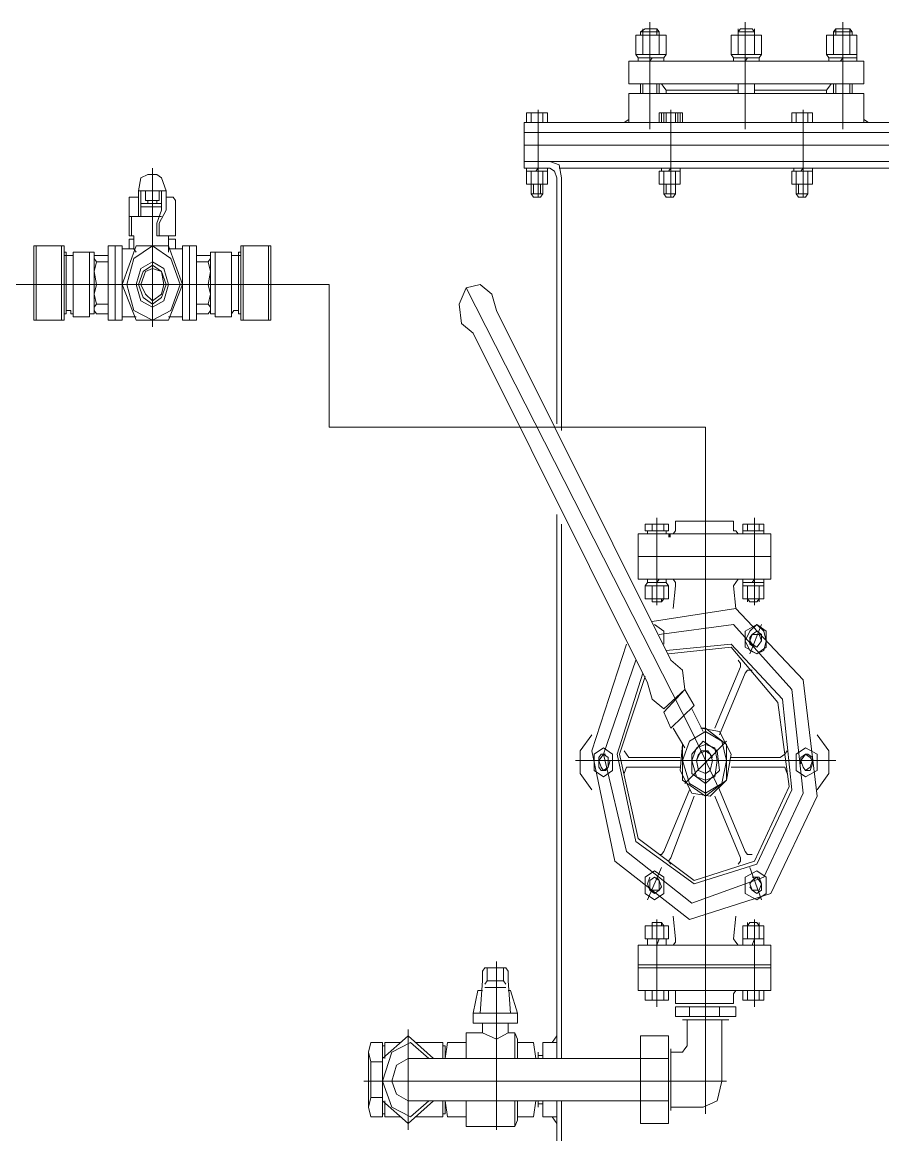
# Model space of a CAD drawing. Header units: inches. Extents: x 2435 to 7572, y 377 to 2555.
# Drawn here: x 7155.7 to 7405.3, y 1124.2 to 1447.1 of the extents above; entities that cross this region are included whole.
import ezdxf

# ---------------------------------------------------------------- set-up
doc = ezdxf.new("R2010")
doc.units = ezdxf.units.IN
doc.header["$MEASUREMENT"] = 0

msp = doc.modelspace()

# ---------------------------------------------------------------- hatches: boundary and pattern name
at = {"transparency": 33554559}
msp.add_hatch(color=256, dxfattribs=at).paths.add_polyline_path([(7343.78, 1297.63), (7343.1, 1297.63), (7343.1, 1298.57), (7343.78, 1298.57)])

# ---------------------------------------------------------------- linework, layer by layer
at = {"lineweight": 5}
for p, q in [((7337.71, 1447.07), (7337.71, 1416.05)), ((7365.36, 1447.07), (7365.36, 1416.05)), ((7393.68, 1447.07), (7393.68, 1416.05)), ((7342.43, 1443.31), (7333.66, 1443.31)), ((7333.66, 1443.31), (7333.66, 1437.67)), ((7333.66, 1443.31), (7342.43, 1443.31)), ((7335.01, 1444.25), (7336.36, 1445.19)), ((7335.01, 1443.31), (7335.01, 1444.25)), ((7340.41, 1444.25), (7335.01, 1444.25)), ((7335.68, 1443.31), (7335.68, 1445.19)), ((7335.68, 1443.31), (7335.68, 1437.67)), ((7336.36, 1445.19), (7339.73, 1445.19)), ((7339.73, 1443.31), (7339.73, 1445.19)), ((7339.73, 1445.19), (7340.41, 1444.25)), ((7340.41, 1444.25), (7340.41, 1443.31)), ((7340.41, 1443.31), (7340.41, 1437.67)), ((7342.43, 1437.67), (7342.43, 1443.31)), ((7370.08, 1443.31), (7361.31, 1443.31)), ((7361.31, 1443.31), (7361.31, 1437.67)), ((7361.31, 1443.31), (7370.08, 1443.31)), ((7364.01, 1445.19), (7363.34, 1444.25)), ((7363.34, 1443.31), (7363.34, 1445.19)), ((7368.06, 1444.25), (7363.34, 1444.25)), ((7363.34, 1444.25), (7363.34, 1443.31)), ((7363.34, 1443.31), (7363.34, 1437.67)), ((7367.38, 1445.19), (7364.01, 1445.19)), ((7368.06, 1444.25), (7367.38, 1445.19)), ((7368.06, 1443.31), (7368.06, 1445.19)), ((7368.06, 1443.31), (7368.06, 1444.25)), ((7368.06, 1437.67), (7368.06, 1443.31)), ((7370.08, 1437.67), (7370.08, 1443.31)), ((7397.73, 1443.31), (7388.96, 1443.31)), ((7388.96, 1443.31), (7388.96, 1437.67)), ((7388.96, 1443.31), (7397.73, 1443.31)), ((7391.66, 1445.19), (7390.99, 1444.25)), ((7390.99, 1444.25), (7390.99, 1443.31)), ((7396.38, 1444.25), (7390.99, 1444.25)), ((7390.99, 1443.31), (7390.99, 1437.67)), ((7391.66, 1443.31), (7391.66, 1445.19)), ((7395.71, 1445.19), (7391.66, 1445.19)), ((7396.38, 1444.25), (7395.71, 1445.19)), ((7395.71, 1443.31), (7395.71, 1445.19)), ((7395.71, 1443.31), (7395.71, 1437.67)), ((7396.38, 1443.31), (7396.38, 1444.25)), ((7397.73, 1437.67), (7397.73, 1443.31)), ((7335.68, 1437.67), (7333.66, 1437.67)), ((7333.66, 1437.67), (7334.34, 1436.73)), ((7334.34, 1436.73), (7341.75, 1436.73)), ((7334.34, 1435.79), (7334.34, 1436.73)), ((7334.34, 1436.73), (7341.75, 1436.73)), ((7340.41, 1437.67), (7335.68, 1437.67)), ((7337.71, 1436.73), (7337.71, 1435.79)), ((7337.71, 1435.79), (7338.38, 1436.73)), ((7342.43, 1437.67), (7340.41, 1437.67)), ((7341.75, 1436.73), (7342.43, 1437.67)), ((7341.75, 1436.73), (7341.75, 1435.79)), ((7361.31, 1437.67), (7361.99, 1436.73)), ((7363.34, 1437.67), (7361.31, 1437.67)), ((7361.99, 1436.73), (7369.4, 1436.73)), ((7361.99, 1435.79), (7361.99, 1436.73)), ((7361.99, 1436.73), (7369.4, 1436.73)), ((7368.06, 1437.67), (7363.34, 1437.67)), ((7365.36, 1436.73), (7365.36, 1435.79)), ((7365.36, 1435.79), (7366.03, 1436.73)), ((7370.08, 1437.67), (7368.06, 1437.67)), ((7369.4, 1436.73), (7370.08, 1437.67)), ((7369.4, 1436.73), (7369.4, 1435.79)), ((7388.96, 1437.67), (7389.64, 1436.73)), ((7390.99, 1437.67), (7388.96, 1437.67)), ((7389.64, 1436.73), (7397.73, 1436.73)), ((7389.64, 1435.79), (7389.64, 1436.73)), ((7389.64, 1436.73), (7397.73, 1436.73)), ((7395.71, 1437.67), (7390.99, 1437.67)), ((7393.68, 1436.73), (7393.01, 1435.79)), ((7393.68, 1435.79), (7393.68, 1436.73)), ((7397.73, 1437.67), (7395.71, 1437.67)), ((7397.73, 1436.73), (7397.73, 1437.67)), ((7397.73, 1436.73), (7397.73, 1435.79)), ((7331.64, 1429.21), (7331.64, 1435.79)), ((7331.64, 1435.79), (7399.75, 1435.79)), ((7341.75, 1435.79), (7334.34, 1435.79)), ((7369.4, 1435.79), (7361.99, 1435.79)), ((7397.73, 1435.79), (7389.64, 1435.79)), ((7399.75, 1435.79), (7399.75, 1429.21)), ((7399.75, 1429.21), (7331.64, 1429.21)), ((7335.01, 1429.21), (7335.01, 1426.39)), ((7335.68, 1426.39), (7335.68, 1429.21)), ((7339.73, 1426.39), (7339.73, 1429.21)), ((7340.41, 1426.39), (7340.41, 1429.21)), ((7341.75, 1428.27), (7341.08, 1429.21)), ((7342.43, 1427.33), (7341.75, 1428.27)), ((7342.43, 1426.39), (7342.43, 1427.33)), ((7342.43, 1427.33), (7363.34, 1427.33)), ((7363.34, 1427.33), (7342.43, 1427.33)), ((7363.34, 1426.39), (7363.34, 1429.21)), ((7363.34, 1429.21), (7363.34, 1426.39)), ((7368.06, 1426.39), (7368.06, 1429.21)), ((7368.06, 1426.39), (7368.06, 1429.21)), ((7388.96, 1427.33), (7368.06, 1427.33)), ((7368.06, 1427.33), (7388.96, 1427.33)), ((7389.64, 1428.27), (7388.96, 1427.33)), ((7388.96, 1427.33), (7388.96, 1426.39)), ((7390.31, 1429.21), (7389.64, 1428.27)), ((7390.99, 1429.21), (7390.99, 1426.39)), ((7391.66, 1426.39), (7391.66, 1429.21)), ((7395.71, 1426.39), (7395.71, 1429.21)), ((7396.38, 1426.39), (7396.38, 1429.21)), ((7331.64, 1417.93), (7331.64, 1426.39)), ((7331.64, 1426.39), (7399.75, 1426.39)), ((7388.96, 1426.39), (7342.43, 1426.39)), ((7399.75, 1426.39), (7399.75, 1417.93)), ((7301.96, 1420.75), (7308.03, 1420.75)), ((7301.96, 1417.93), (7301.96, 1420.75)), ((7301.96, 1420.75), (7308.03, 1420.75)), ((7303.31, 1420.75), (7303.31, 1417.93)), ((7305.34, 1421.69), (7305.34, 1396.31)), ((7306.69, 1420.75), (7306.69, 1417.93)), ((7308.03, 1420.75), (7308.03, 1417.93)), ((7340.41, 1417.93), (7340.41, 1420.75)), ((7340.41, 1420.75), (7346.48, 1420.75)), ((7340.41, 1420.75), (7346.48, 1420.75)), ((7341.08, 1420.75), (7347.15, 1420.75)), ((7341.08, 1417.93), (7341.08, 1420.75)), ((7341.08, 1420.75), (7347.15, 1420.75)), ((7341.75, 1420.75), (7341.75, 1417.93)), ((7342.43, 1420.75), (7342.43, 1417.93)), ((7343.78, 1421.69), (7343.78, 1396.31)), ((7345.13, 1420.75), (7345.13, 1417.93)), ((7345.8, 1420.75), (7345.8, 1417.93)), ((7346.48, 1420.75), (7346.48, 1417.93)), ((7347.15, 1420.75), (7347.15, 1417.93)), ((7378.85, 1417.93), (7378.85, 1420.75)), ((7378.85, 1420.75), (7384.92, 1420.75)), ((7378.85, 1420.75), (7384.92, 1420.75)), ((7380.2, 1420.75), (7380.2, 1417.93)), ((7382.22, 1421.69), (7382.22, 1396.31)), ((7383.57, 1420.75), (7383.57, 1417.93)), ((7384.92, 1420.75), (7384.92, 1417.93)), ((7301.29, 1415.11), (7301.29, 1417.93)), ((7301.29, 1417.93), (7541.38, 1417.93)), ((7301.96, 1417.93), (7308.03, 1417.93)), ((7308.03, 1417.93), (7301.96, 1417.93)), ((7330.29, 1417.93), (7331.64, 1418.87)), ((7331.64, 1417.93), (7330.29, 1417.93)), ((7331.64, 1418.87), (7331.64, 1417.93)), ((7399.75, 1417.93), (7331.64, 1417.93)), ((7346.48, 1417.93), (7340.41, 1417.93)), ((7341.08, 1417.93), (7346.48, 1417.93)), ((7347.15, 1417.93), (7341.08, 1417.93)), ((7341.75, 1417.93), (7347.15, 1417.93)), ((7384.92, 1417.93), (7378.85, 1417.93)), ((7379.52, 1417.93), (7384.92, 1417.93)), ((7401.1, 1417.93), (7399.75, 1418.87)), ((7399.75, 1418.87), (7399.75, 1417.93)), ((7399.75, 1417.93), (7401.1, 1417.93)), ((7301.29, 1411.35), (7301.29, 1415.11)), ((7301.29, 1415.11), (7541.38, 1415.11)), ((7541.38, 1415.11), (7301.29, 1415.11)), ((7541.38, 1411.35), (7301.29, 1411.35)), ((7301.29, 1406.65), (7301.29, 1411.35)), ((7301.29, 1411.35), (7541.38, 1411.35)), ((7193.39, 1358.72), (7193.39, 1404.77)), ((7541.38, 1406.65), (7301.29, 1406.65)), ((7301.29, 1404.77), (7301.29, 1406.65)), ((7301.29, 1406.65), (7308.71, 1406.65)), ((7308.71, 1404.77), (7301.29, 1404.77)), ((7301.96, 1403.83), (7301.96, 1404.77)), ((7301.96, 1404.77), (7308.03, 1404.77)), ((7305.34, 1404.77), (7304.66, 1403.83)), ((7305.34, 1403.83), (7305.34, 1404.77)), ((7308.03, 1404.77), (7308.03, 1403.83)), ((7308.71, 1406.65), (7311.41, 1405.71)), ((7310.06, 1403.83), (7308.71, 1404.77)), ((7311.41, 1405.71), (7312.08, 1401.95)), ((7311.41, 1404.77), (7531.26, 1404.77)), ((7341.08, 1403.83), (7341.08, 1404.77)), ((7341.08, 1404.77), (7346.48, 1404.77)), ((7343.78, 1404.77), (7343.1, 1403.83)), ((7343.78, 1403.83), (7343.78, 1404.77)), ((7346.48, 1404.77), (7346.48, 1403.83)), ((7379.52, 1403.83), (7379.52, 1404.77)), ((7379.52, 1404.77), (7384.92, 1404.77)), ((7382.22, 1404.77), (7381.54, 1403.83)), ((7382.22, 1403.83), (7382.22, 1404.77)), ((7384.92, 1404.77), (7384.92, 1403.83)), ((7190.01, 1401.95), (7189.34, 1398.19)), ((7192.04, 1402.89), (7190.01, 1401.95)), ((7194.73, 1402.89), (7192.04, 1402.89)), ((7196.08, 1401.95), (7194.73, 1402.89)), ((7197.43, 1398.19), (7196.08, 1401.95)), ((7308.03, 1403.83), (7301.96, 1403.83)), ((7301.96, 1403.83), (7308.03, 1403.83)), ((7301.96, 1400.07), (7301.96, 1403.83)), ((7301.96, 1403.83), (7308.03, 1403.83)), ((7303.31, 1403.83), (7303.31, 1400.07)), ((7306.69, 1400.07), (7306.69, 1403.83)), ((7308.03, 1403.83), (7308.03, 1400.07)), ((7310.73, 1401.95), (7310.06, 1403.83)), ((7310.73, 1330.52), (7310.73, 1401.95)), ((7312.08, 1401.95), (7312.08, 1328.64)), ((7340.41, 1400.07), (7340.41, 1403.83)), ((7340.41, 1403.83), (7346.48, 1403.83)), ((7340.41, 1403.83), (7346.48, 1403.83)), ((7346.48, 1403.83), (7341.08, 1403.83)), ((7341.75, 1403.83), (7341.75, 1400.07)), ((7345.13, 1400.07), (7345.13, 1403.83)), ((7346.48, 1403.83), (7346.48, 1400.07)), ((7378.85, 1400.07), (7378.85, 1403.83)), ((7378.85, 1403.83), (7384.92, 1403.83)), ((7378.85, 1403.83), (7384.92, 1403.83)), ((7384.92, 1403.83), (7379.52, 1403.83)), ((7380.2, 1403.83), (7380.2, 1400.07)), ((7383.57, 1400.07), (7383.57, 1403.83)), ((7384.92, 1403.83), (7384.92, 1400.07)), ((7189.34, 1398.19), (7189.34, 1390.67)), ((7197.43, 1398.19), (7189.34, 1398.19)), ((7190.01, 1390.67), (7190.01, 1398.19)), ((7191.36, 1395.37), (7191.36, 1398.19)), ((7195.41, 1398.19), (7195.41, 1395.37)), ((7196.08, 1392.55), (7196.08, 1398.19)), ((7197.43, 1392.55), (7197.43, 1398.19)), ((7303.31, 1400.07), (7301.96, 1400.07)), ((7308.03, 1400.07), (7301.96, 1400.07)), ((7303.31, 1400.07), (7303.31, 1397.25)), ((7306.69, 1400.07), (7303.31, 1400.07)), ((7303.99, 1397.25), (7303.99, 1400.07)), ((7306.01, 1400.07), (7306.01, 1397.25)), ((7306.69, 1397.25), (7306.69, 1400.07)), ((7308.03, 1400.07), (7306.69, 1400.07)), ((7341.08, 1400.07), (7340.41, 1400.07)), ((7341.75, 1400.07), (7340.41, 1400.07)), ((7346.48, 1400.07), (7341.08, 1400.07)), ((7341.75, 1400.07), (7341.75, 1397.25)), ((7345.13, 1400.07), (7341.75, 1400.07)), ((7342.43, 1397.25), (7342.43, 1400.07)), ((7345.13, 1397.25), (7345.13, 1400.07)), ((7345.13, 1400.07), (7345.13, 1397.25)), ((7346.48, 1400.07), (7345.13, 1400.07)), ((7380.2, 1400.07), (7378.85, 1400.07)), ((7379.52, 1400.07), (7378.85, 1400.07)), ((7384.92, 1400.07), (7379.52, 1400.07)), ((7380.2, 1400.07), (7383.57, 1400.07)), ((7380.2, 1397.25), (7380.2, 1400.07)), ((7380.87, 1397.25), (7380.87, 1400.07)), ((7383.57, 1400.07), (7383.57, 1397.25)), ((7384.92, 1400.07), (7383.57, 1400.07)), ((7383.57, 1400.07), (7383.57, 1397.25)), ((7187.32, 1396.31), (7186.64, 1396.31)), ((7186.64, 1396.31), (7186.64, 1395.37)), ((7186.64, 1395.37), (7186.64, 1385.04)), ((7189.34, 1396.31), (7187.32, 1396.31)), ((7195.41, 1395.37), (7191.36, 1395.37)), ((7192.04, 1394.43), (7192.04, 1395.37)), ((7194.73, 1394.43), (7194.73, 1395.37)), ((7198.11, 1396.31), (7197.43, 1396.31)), ((7197.43, 1396.31), (7198.78, 1396.31)), ((7198.78, 1396.31), (7199.45, 1396.31)), ((7199.45, 1396.31), (7200.13, 1395.37)), ((7200.13, 1395.37), (7200.13, 1385.04)), ((7303.31, 1397.25), (7303.99, 1396.31)), ((7303.31, 1397.25), (7306.69, 1397.25)), ((7303.99, 1396.31), (7306.01, 1396.31)), ((7306.01, 1396.31), (7306.69, 1397.25)), ((7341.75, 1397.25), (7342.43, 1396.31)), ((7341.75, 1397.25), (7345.13, 1397.25)), ((7342.43, 1396.31), (7344.45, 1396.31)), ((7344.45, 1396.31), (7345.13, 1397.25)), ((7380.87, 1396.31), (7380.2, 1397.25)), ((7380.2, 1397.25), (7383.57, 1397.25)), ((7382.89, 1396.31), (7380.87, 1396.31)), ((7383.57, 1397.25), (7382.89, 1396.31)), ((7186.64, 1385.04), (7186.64, 1394.43)), ((7190.01, 1394.43), (7196.08, 1394.43)), ((7190.01, 1393.49), (7196.08, 1393.49)), ((7194.73, 1388.8), (7196.08, 1392.55)), ((7195.41, 1388.8), (7197.43, 1392.55)), ((7190.01, 1390.67), (7186.64, 1390.67)), ((7186.64, 1385.04), (7186.64, 1389.74)), ((7186.64, 1389.74), (7186.64, 1385.04)), ((7187.32, 1385.04), (7187.32, 1390.67)), ((7196.08, 1390.67), (7190.01, 1390.67)), ((7194.73, 1387.86), (7194.73, 1388.8)), ((7195.41, 1385.04), (7195.41, 1388.8)), ((7200.13, 1389.74), (7200.13, 1385.04)), ((7200.13, 1385.04), (7200.13, 1389.74)), ((7187.99, 1385.04), (7186.64, 1385.04)), ((7186.64, 1385.04), (7187.99, 1385.04)), ((7187.99, 1381.28), (7187.99, 1385.04)), ((7194.73, 1385.04), (7194.73, 1387.86)), ((7200.13, 1385.04), (7194.73, 1385.04)), ((7198.11, 1381.28), (7198.11, 1385.04)), ((7158.99, 1360.6), (7158.99, 1382.22)), ((7158.99, 1382.22), (7167.76, 1382.22)), ((7159.66, 1370.94), (7159.66, 1382.22)), ((7167.08, 1382.22), (7167.08, 1360.6)), ((7167.76, 1382.22), (7167.76, 1360.6)), ((7184.62, 1382.22), (7180.57, 1382.22)), ((7180.57, 1382.22), (7180.57, 1360.6)), ((7180.57, 1360.6), (7180.57, 1382.22)), ((7180.57, 1382.22), (7180.57, 1360.6)), ((7182.59, 1382.22), (7182.59, 1360.6)), ((7184.62, 1370.94), (7188.66, 1382.22)), ((7184.62, 1381.28), (7184.62, 1382.22)), ((7184.62, 1382.22), (7184.62, 1360.6)), ((7186.64, 1381.28), (7186.64, 1384.1)), ((7186.64, 1384.1), (7187.99, 1384.1)), ((7187.99, 1378.46), (7193.39, 1382.22)), ((7188.66, 1382.22), (7198.11, 1382.22)), ((7196.76, 1382.22), (7190.01, 1382.22)), ((7193.39, 1382.22), (7198.78, 1378.46)), ((7200.13, 1384.1), (7198.11, 1384.1)), ((7198.11, 1382.22), (7202.15, 1370.94)), ((7200.13, 1381.28), (7200.13, 1384.1)), ((7202.15, 1381.28), (7202.15, 1382.22)), ((7202.15, 1382.22), (7206.2, 1382.22)), ((7202.15, 1382.22), (7202.15, 1360.6)), ((7204.18, 1382.22), (7204.18, 1360.6)), ((7206.2, 1382.22), (7206.2, 1360.6)), ((7206.2, 1360.6), (7206.2, 1382.22)), ((7206.2, 1382.22), (7206.2, 1360.6)), ((7206.2, 1382.22), (7206.2, 1379.4)), ((7219.01, 1360.6), (7219.01, 1382.22)), ((7219.01, 1382.22), (7227.78, 1382.22)), ((7219.69, 1370.94), (7219.69, 1382.22)), ((7227.11, 1382.22), (7227.11, 1360.6)), ((7227.78, 1382.22), (7227.78, 1360.6)), ((7168.43, 1380.34), (7167.76, 1380.34)), ((7167.76, 1379.4), (7168.43, 1379.4)), ((7168.43, 1379.4), (7168.43, 1380.34)), ((7168.43, 1380.34), (7168.43, 1362.48)), ((7169.78, 1379.4), (7168.43, 1379.4)), ((7170.46, 1379.4), (7169.78, 1379.4)), ((7170.46, 1370.94), (7170.46, 1380.34)), ((7170.46, 1361.54), (7170.46, 1380.34)), ((7170.46, 1380.34), (7175.18, 1380.34)), ((7175.18, 1361.54), (7175.18, 1380.34)), ((7175.18, 1380.34), (7176.53, 1380.34)), ((7175.18, 1380.34), (7175.18, 1361.54)), ((7176.53, 1380.34), (7176.53, 1362.48)), ((7177.2, 1379.4), (7176.53, 1379.4)), ((7176.53, 1379.4), (7176.53, 1378.46)), ((7180.57, 1379.4), (7177.2, 1379.4)), ((7180.57, 1362.48), (7180.57, 1379.4)), ((7187.99, 1381.28), (7184.62, 1381.28)), ((7184.62, 1381.28), (7184.62, 1371.88)), ((7188.66, 1380.34), (7187.99, 1381.28)), ((7198.11, 1380.34), (7198.11, 1381.28)), ((7198.11, 1381.28), (7202.15, 1381.28)), ((7202.15, 1381.28), (7202.15, 1371.88)), ((7206.2, 1379.4), (7209.57, 1379.4)), ((7206.2, 1362.48), (7206.2, 1379.4)), ((7209.57, 1379.4), (7210.25, 1379.4)), ((7211.59, 1380.34), (7210.25, 1380.34)), ((7210.25, 1380.34), (7210.25, 1362.48)), ((7210.25, 1379.4), (7210.25, 1378.46)), ((7211.59, 1361.54), (7211.59, 1380.34)), ((7211.59, 1380.34), (7216.31, 1380.34)), ((7211.59, 1370.94), (7211.59, 1380.34)), ((7216.31, 1380.34), (7216.31, 1361.54)), ((7216.31, 1380.34), (7216.31, 1361.54)), ((7216.99, 1379.4), (7216.31, 1379.4)), ((7218.34, 1379.4), (7216.99, 1379.4)), ((7219.01, 1380.34), (7218.34, 1380.34)), ((7218.34, 1380.34), (7218.34, 1379.4)), ((7218.34, 1380.34), (7218.34, 1362.48)), ((7219.01, 1379.4), (7218.34, 1379.4)), ((7168.43, 1378.46), (7168.43, 1363.42)), ((7176.53, 1378.46), (7177.2, 1377.52)), ((7177.2, 1377.52), (7176.53, 1374.7)), ((7177.2, 1377.52), (7180.57, 1377.52)), ((7185.97, 1370.94), (7187.99, 1378.46)), ((7188.66, 1370.94), (7190.01, 1375.64)), ((7190.01, 1375.64), (7193.39, 1377.52)), ((7190.69, 1374.7), (7193.39, 1376.58)), ((7191.36, 1374.7), (7193.39, 1375.64)), ((7193.39, 1377.52), (7196.76, 1375.64)), ((7193.39, 1376.58), (7196.08, 1374.7)), ((7193.39, 1375.64), (7196.08, 1374.7)), ((7196.76, 1375.64), (7198.11, 1370.94)), ((7198.78, 1378.46), (7201.48, 1370.94)), ((7209.57, 1377.52), (7206.2, 1377.52)), ((7210.25, 1378.46), (7209.57, 1377.52)), ((7209.57, 1377.52), (7210.25, 1374.7)), ((7218.34, 1378.46), (7218.34, 1363.42)), ((7176.53, 1374.7), (7177.2, 1370.94)), ((7189.34, 1370.94), (7190.69, 1374.7)), ((7190.01, 1370.94), (7191.36, 1374.7)), ((7196.08, 1374.7), (7196.76, 1370.94)), ((7196.08, 1374.7), (7197.43, 1370.94)), ((7210.25, 1374.7), (7209.57, 1370.94)), ((7123.92, 1370.94), (7159.66, 1370.94)), ((7157.64, 1370.94), (7229.13, 1370.94)), ((7159.66, 1360.6), (7159.66, 1370.94)), ((7159.66, 1370.94), (7167.08, 1370.94)), ((7170.46, 1361.54), (7170.46, 1370.94)), ((7170.46, 1370.94), (7175.18, 1370.94)), ((7177.2, 1370.94), (7176.53, 1368.12)), ((7177.2, 1370.94), (7180.57, 1370.94)), ((7188.66, 1360.6), (7184.62, 1370.94)), ((7184.62, 1370), (7184.62, 1361.54)), ((7187.99, 1363.42), (7185.97, 1370.94)), ((7190.01, 1366.24), (7188.66, 1370.94)), ((7190.69, 1367.18), (7189.34, 1370.94)), ((7191.36, 1368.12), (7190.01, 1370.94)), ((7196.76, 1370.94), (7196.08, 1368.12)), ((7197.43, 1370.94), (7196.08, 1367.18)), ((7198.11, 1370.94), (7196.76, 1366.24)), ((7202.15, 1370.94), (7198.11, 1360.6)), ((7201.48, 1370.94), (7198.78, 1363.42)), ((7202.15, 1370), (7202.15, 1361.54)), ((7209.57, 1370.94), (7206.2, 1370.94)), ((7209.57, 1370.94), (7210.25, 1368.12)), ((7211.59, 1361.54), (7211.59, 1370.94)), ((7216.31, 1370.94), (7211.59, 1370.94)), ((7219.69, 1360.6), (7219.69, 1370.94)), ((7227.11, 1370.94), (7219.69, 1370.94)), ((7227.78, 1370.94), (7244.64, 1370.94)), ((7244.64, 1370.94), (7244.64, 1329.58)), ((7282.41, 1365.3), (7284.43, 1370)), ((7284.43, 1370), (7288.48, 1370.94)), ((7284.43, 1370), (7349.85, 1241.24)), ((7288.48, 1370.94), (7291.85, 1368.12)), ((7176.53, 1368.12), (7177.2, 1365.3)), ((7193.39, 1364.36), (7190.01, 1366.24)), ((7193.39, 1365.3), (7190.69, 1367.18)), ((7193.39, 1366.24), (7191.36, 1368.12)), ((7196.08, 1368.12), (7193.39, 1366.24)), ((7196.08, 1367.18), (7193.39, 1365.3)), ((7196.76, 1366.24), (7193.39, 1364.36)), ((7210.25, 1368.12), (7209.57, 1365.3)), ((7291.85, 1368.12), (7293.2, 1363.42)), ((7167.76, 1362.48), (7168.43, 1362.48)), ((7167.76, 1362.48), (7168.43, 1362.48)), ((7168.43, 1362.48), (7168.43, 1363.42)), ((7168.43, 1363.42), (7169.78, 1363.42)), ((7169.78, 1363.42), (7169.78, 1362.48)), ((7169.78, 1362.48), (7170.46, 1362.48)), ((7176.53, 1362.48), (7175.18, 1362.48)), ((7177.2, 1365.3), (7176.53, 1364.36)), ((7176.53, 1364.36), (7176.53, 1363.42)), ((7176.53, 1363.42), (7177.2, 1362.48)), ((7177.2, 1365.3), (7180.57, 1365.3)), ((7177.2, 1362.48), (7180.57, 1362.48)), ((7180.57, 1360.6), (7180.57, 1362.48)), ((7193.39, 1360.6), (7187.99, 1363.42)), ((7198.78, 1363.42), (7193.39, 1360.6)), ((7209.57, 1365.3), (7206.2, 1365.3)), ((7209.57, 1362.48), (7206.2, 1362.48)), ((7206.2, 1360.6), (7206.2, 1362.48)), ((7209.57, 1365.3), (7210.25, 1364.36)), ((7210.25, 1363.42), (7209.57, 1362.48)), ((7210.25, 1364.36), (7210.25, 1363.42)), ((7210.25, 1362.48), (7211.59, 1362.48)), ((7216.99, 1363.42), (7216.31, 1362.48)), ((7218.34, 1363.42), (7216.99, 1363.42)), ((7218.34, 1362.48), (7218.34, 1363.42)), ((7219.01, 1362.48), (7218.34, 1362.48)), ((7219.01, 1362.48), (7218.34, 1362.48)), ((7283.08, 1359.66), (7282.41, 1365.3)), ((7293.2, 1363.42), (7343.78, 1261.91)), ((7167.76, 1360.6), (7158.99, 1360.6)), ((7175.18, 1361.54), (7170.46, 1361.54)), ((7180.57, 1360.6), (7184.62, 1360.6)), ((7184.62, 1360.6), (7184.62, 1361.54)), ((7184.62, 1361.54), (7188.66, 1361.54)), ((7198.11, 1360.6), (7188.66, 1360.6)), ((7202.15, 1361.54), (7198.11, 1361.54)), ((7202.15, 1360.6), (7202.15, 1361.54)), ((7206.2, 1360.6), (7202.15, 1360.6)), ((7216.31, 1361.54), (7211.59, 1361.54)), ((7227.78, 1360.6), (7219.01, 1360.6)), ((7286.45, 1356.84), (7283.08, 1359.66)), ((7337.03, 1255.33), (7286.45, 1356.84)), ((7244.64, 1329.58), (7353.89, 1329.58)), ((7353.89, 1329.58), (7353.89, 1302.33)), ((7353.89, 1305.15), (7353.89, 1130.33)), ((7310.73, 1146.31), (7310.73, 1304.21)), ((7312.08, 1301.39), (7312.08, 1146.31)), ((7336.36, 1301.39), (7343.1, 1301.39)), ((7336.36, 1299.51), (7336.36, 1301.39)), ((7336.36, 1301.39), (7343.1, 1301.39)), ((7338.38, 1301.39), (7338.38, 1299.51)), ((7339.73, 1303.27), (7339.73, 1277.89)), ((7341.75, 1301.39), (7341.75, 1299.51)), ((7343.1, 1301.39), (7343.1, 1299.51)), ((7345.8, 1302.33), (7345.13, 1302.33)), ((7345.13, 1302.33), (7345.13, 1301.39)), ((7345.13, 1301.39), (7345.13, 1299.51)), ((7361.31, 1302.33), (7345.8, 1302.33)), ((7361.99, 1302.33), (7361.31, 1302.33)), ((7361.99, 1301.39), (7361.99, 1302.33)), ((7361.99, 1299.51), (7361.99, 1301.39)), ((7364.68, 1299.51), (7364.68, 1301.39)), ((7364.68, 1301.39), (7370.75, 1301.39)), ((7364.68, 1301.39), (7370.75, 1301.39)), ((7366.03, 1301.39), (7366.03, 1299.51)), ((7368.06, 1303.27), (7368.06, 1277.89)), ((7369.4, 1301.39), (7369.4, 1299.51)), ((7370.75, 1301.39), (7370.75, 1299.51)), ((7344.45, 1298.57), (7334.34, 1298.57)), ((7334.34, 1298.57), (7334.34, 1291.99)), ((7343.1, 1299.51), (7336.36, 1299.51)), ((7337.03, 1299.51), (7337.03, 1298.57)), ((7337.03, 1298.57), (7342.43, 1298.57)), ((7342.43, 1298.57), (7342.43, 1299.51)), ((7345.13, 1299.51), (7344.45, 1298.57)), ((7372.78, 1298.57), (7344.45, 1298.57)), ((7362.66, 1299.51), (7361.99, 1299.51)), ((7363.34, 1298.57), (7362.66, 1299.51)), ((7364.68, 1299.51), (7364.68, 1298.57)), ((7370.75, 1299.51), (7364.68, 1299.51)), ((7364.68, 1298.57), (7370.75, 1298.57)), ((7370.75, 1298.57), (7370.75, 1299.51)), ((7372.78, 1291.99), (7372.78, 1298.57)), ((7334.34, 1291.99), (7372.78, 1291.99)), ((7372.78, 1291.99), (7334.34, 1291.99)), ((7334.34, 1291.99), (7334.34, 1285.41)), ((7372.78, 1285.41), (7372.78, 1291.99)), ((7334.34, 1285.41), (7344.45, 1285.41)), ((7337.03, 1284.47), (7337.03, 1285.41)), ((7337.03, 1285.41), (7342.43, 1285.41)), ((7339.73, 1285.41), (7339.73, 1284.47)), ((7339.73, 1284.47), (7340.41, 1285.41)), ((7342.43, 1285.41), (7342.43, 1284.47)), ((7344.45, 1285.41), (7345.13, 1284.47)), ((7344.45, 1285.41), (7372.78, 1285.41)), ((7363.34, 1285.41), (7362.66, 1284.47)), ((7364.68, 1284.47), (7364.68, 1285.41)), ((7364.68, 1285.41), (7370.75, 1285.41)), ((7368.06, 1285.41), (7367.38, 1284.47)), ((7368.06, 1284.47), (7368.06, 1285.41)), ((7370.75, 1285.41), (7370.75, 1284.47)), ((7336.36, 1283.53), (7337.03, 1284.47)), ((7336.36, 1279.77), (7336.36, 1283.53)), ((7336.36, 1283.53), (7343.1, 1283.53)), ((7337.03, 1284.47), (7342.43, 1284.47)), ((7342.43, 1284.47), (7337.03, 1284.47)), ((7338.38, 1283.53), (7338.38, 1279.77)), ((7341.75, 1279.77), (7341.75, 1283.53)), ((7342.43, 1284.47), (7343.1, 1283.53)), ((7343.1, 1283.53), (7343.1, 1279.77)), ((7345.13, 1283.53), (7344.45, 1276.95)), ((7345.13, 1284.47), (7345.13, 1283.53)), ((7362.66, 1284.47), (7361.99, 1283.53)), ((7361.99, 1283.53), (7362.66, 1276.95)), ((7370.75, 1284.47), (7364.68, 1284.47)), ((7364.68, 1279.77), (7364.68, 1284.47)), ((7364.68, 1284.47), (7370.75, 1284.47)), ((7364.68, 1283.53), (7370.75, 1283.53)), ((7366.03, 1283.53), (7366.03, 1279.77)), ((7369.4, 1279.77), (7369.4, 1283.53)), ((7370.75, 1284.47), (7370.75, 1279.77)), ((7336.36, 1279.77), (7338.38, 1279.77)), ((7337.03, 1279.77), (7336.36, 1279.77)), ((7343.1, 1279.77), (7337.03, 1279.77)), ((7338.38, 1279.77), (7338.38, 1278.83)), ((7338.38, 1279.77), (7338.38, 1278.83)), ((7338.38, 1279.77), (7338.38, 1279.77)), ((7338.38, 1279.77), (7341.75, 1279.77)), ((7341.75, 1279.77), (7338.38, 1279.77)), ((7338.38, 1278.83), (7341.08, 1278.83)), ((7341.08, 1278.83), (7341.75, 1279.77)), ((7341.08, 1279.77), (7341.08, 1278.83)), ((7341.75, 1279.77), (7341.75, 1279.77)), ((7343.1, 1279.77), (7341.75, 1279.77)), ((7366.03, 1279.77), (7364.68, 1279.77)), ((7370.75, 1279.77), (7364.68, 1279.77)), ((7369.4, 1279.77), (7366.03, 1279.77)), ((7366.03, 1279.77), (7366.71, 1278.83)), ((7366.03, 1279.77), (7366.03, 1278.83)), ((7366.03, 1279.77), (7366.03, 1279.77)), ((7369.4, 1279.77), (7366.03, 1279.77)), ((7366.71, 1278.83), (7368.73, 1278.83)), ((7368.73, 1278.83), (7369.4, 1279.77)), ((7370.75, 1279.77), (7369.4, 1279.77)), ((7369.4, 1279.77), (7369.4, 1278.83)), ((7369.4, 1279.77), (7369.4, 1279.77)), ((7338.38, 1273.19), (7362.66, 1276.95)), ((7362.66, 1276.95), (7382.22, 1256.27)), ((7339.06, 1272.25), (7341.75, 1270.37)), ((7340.41, 1269.43), (7361.99, 1272.25)), ((7361.99, 1272.25), (7378.85, 1253.45)), ((7365.36, 1270.37), (7368.73, 1272.25)), ((7370.08, 1272.25), (7366.71, 1263.79)), ((7366.71, 1270.37), (7368.73, 1272.25)), ((7368.73, 1272.25), (7371.43, 1270.37)), ((7368.73, 1272.25), (7370.75, 1270.37)), ((7341.75, 1270.37), (7341.75, 1266.61)), ((7365.36, 1265.67), (7365.36, 1270.37)), ((7365.36, 1267.55), (7366.71, 1270.37)), ((7366.71, 1268.49), (7367.38, 1269.43)), ((7366.71, 1267.55), (7367.38, 1269.43)), ((7367.38, 1269.43), (7368.73, 1270.37)), ((7367.38, 1269.43), (7369.4, 1269.43)), ((7368.73, 1270.37), (7370.08, 1269.43)), ((7369.4, 1269.43), (7370.08, 1267.55)), ((7370.08, 1269.43), (7370.08, 1267.55)), ((7370.75, 1270.37), (7371.43, 1267.55)), ((7371.43, 1270.37), (7371.43, 1265.67)), ((7320.85, 1235.6), (7330.96, 1266.61)), ((7342.43, 1264.73), (7361.31, 1266.61)), ((7343.1, 1263.79), (7361.31, 1265.67)), ((7361.31, 1266.61), (7376.15, 1250.63)), ((7361.31, 1265.67), (7374.8, 1249.69)), ((7366.71, 1264.73), (7365.36, 1267.55)), ((7368.73, 1263.79), (7365.36, 1265.67)), ((7366.71, 1266.61), (7366.71, 1268.49)), ((7367.38, 1266.61), (7366.71, 1267.55)), ((7368.06, 1265.67), (7366.71, 1266.61)), ((7368.73, 1265.67), (7367.38, 1266.61)), ((7369.4, 1266.61), (7368.73, 1265.67)), ((7371.43, 1265.67), (7368.73, 1263.79)), ((7370.08, 1267.55), (7369.4, 1266.61)), ((7370.08, 1267.55), (7369.4, 1266.61)), ((7371.43, 1267.55), (7370.75, 1264.73)), ((7368.73, 1263.79), (7366.71, 1264.73)), ((7370.75, 1264.73), (7368.73, 1263.79)), ((7324.22, 1234.66), (7333.66, 1261.91)), ((7343.78, 1261.91), (7347.15, 1259.09)), ((7364.01, 1260.03), (7356.59, 1242.17)), ((7363.34, 1261.91), (7364.01, 1260.97)), ((7364.01, 1260.97), (7364.01, 1260.03)), ((7328.27, 1234.66), (7335.68, 1258.15)), ((7328.94, 1234.66), (7336.36, 1257.21)), ((7347.15, 1259.09), (7347.82, 1253.45)), ((7365.36, 1258.15), (7357.94, 1240.3)), ((7366.03, 1259.09), (7365.36, 1258.15)), ((7367.38, 1259.09), (7366.03, 1259.09)), ((7382.22, 1256.27), (7386.26, 1222.44)), ((7338.38, 1250.63), (7337.03, 1255.33)), ((7347.82, 1253.45), (7341.75, 1247.81)), ((7347.82, 1253.45), (7341.75, 1246.87)), ((7350.52, 1248.75), (7347.82, 1253.45)), ((7378.85, 1253.45), (7382.22, 1223.38)), ((7341.75, 1247.81), (7338.38, 1250.63)), ((7374.8, 1249.69), (7378.17, 1225.26)), ((7376.15, 1250.63), (7378.85, 1224.32)), ((7341.75, 1246.87), (7343.78, 1242.17)), ((7343.78, 1242.17), (7350.52, 1248.75)), ((7353.22, 1241.24), (7349.85, 1247.81)), ((7317.48, 1235.6), (7320.85, 1240.3)), ((7347.82, 1236.54), (7344.45, 1242.17)), ((7349.17, 1238.42), (7353.89, 1241.24)), ((7349.85, 1241.24), (7357.94, 1224.32)), ((7353.89, 1242.17), (7352.54, 1242.17)), ((7352.54, 1242.17), (7357.94, 1241.24)), ((7359.96, 1237.48), (7353.89, 1242.17)), ((7353.89, 1241.24), (7358.61, 1238.42)), ((7357.94, 1241.24), (7361.31, 1234.66)), ((7386.26, 1240.3), (7389.64, 1235.6)), ((7321.52, 1234.66), (7324.22, 1236.54)), ((7324.22, 1236.54), (7326.92, 1234.66)), ((7346.48, 1229.96), (7347.15, 1237.48)), ((7347.15, 1232.78), (7349.17, 1238.42)), ((7347.15, 1237.48), (7347.15, 1227.14)), ((7359.96, 1238.42), (7347.82, 1226.2)), ((7349.85, 1234.66), (7353.22, 1238.42)), ((7349.85, 1232.78), (7351.2, 1236.54)), ((7351.2, 1236.54), (7353.89, 1237.48)), ((7353.22, 1238.42), (7357.27, 1235.6)), ((7353.89, 1237.48), (7356.59, 1236.54)), ((7356.59, 1236.54), (7357.27, 1232.78)), ((7358.61, 1238.42), (7359.96, 1232.78)), ((7359.96, 1227.14), (7359.96, 1237.48)), ((7380.2, 1234.66), (7382.89, 1236.54)), ((7382.89, 1236.54), (7386.26, 1234.66)), ((7317.48, 1229.02), (7317.48, 1235.6)), ((7327.59, 1203.64), (7320.85, 1235.6)), ((7321.52, 1229.96), (7321.52, 1234.66)), ((7322.87, 1233.72), (7323.55, 1234.66)), ((7322.87, 1232.78), (7323.55, 1233.72)), ((7322.87, 1230.9), (7322.87, 1233.72)), ((7323.55, 1233.72), (7324.22, 1234.66)), ((7323.55, 1234.66), (7324.89, 1234.66)), ((7330.96, 1206.46), (7324.22, 1234.66)), ((7324.22, 1234.66), (7325.57, 1233.72)), ((7325.57, 1233.72), (7325.57, 1230.9)), ((7326.92, 1234.66), (7326.92, 1229.96)), ((7333.66, 1209.28), (7328.27, 1234.66)), ((7334.34, 1210.22), (7328.94, 1234.66)), ((7330.29, 1235.6), (7330.96, 1234.66)), ((7330.96, 1234.66), (7331.64, 1233.72)), ((7331.64, 1233.72), (7346.48, 1233.72)), ((7349.85, 1229.02), (7349.85, 1234.66)), ((7351.2, 1232.78), (7352.54, 1235.6)), ((7351.2, 1232.78), (7351.87, 1234.66)), ((7351.87, 1234.66), (7353.89, 1235.6)), ((7352.54, 1235.6), (7354.57, 1235.6)), ((7353.89, 1235.6), (7355.24, 1234.66)), ((7354.57, 1235.6), (7355.92, 1233.72)), ((7355.24, 1234.66), (7355.92, 1232.78)), ((7357.27, 1235.6), (7357.94, 1229.96)), ((7361.31, 1234.66), (7359.96, 1227.14)), ((7375.47, 1233.72), (7361.31, 1233.72)), ((7376.82, 1234.66), (7375.47, 1233.72)), ((7377.5, 1235.6), (7376.82, 1234.66)), ((7380.2, 1229.96), (7380.2, 1234.66)), ((7381.54, 1233.72), (7382.89, 1234.66)), ((7381.54, 1231.84), (7381.54, 1233.72)), ((7381.54, 1232.78), (7382.22, 1233.72)), ((7382.22, 1233.72), (7382.89, 1234.66)), ((7382.89, 1234.66), (7383.57, 1234.66)), ((7382.89, 1234.66), (7384.24, 1233.72)), ((7383.57, 1234.66), (7384.92, 1233.72)), ((7384.24, 1233.72), (7384.92, 1232.78)), ((7384.92, 1233.72), (7384.92, 1231.84)), ((7386.26, 1234.66), (7386.26, 1229.96)), ((7389.64, 1235.6), (7389.64, 1229.02)), ((7391.66, 1232.78), (7316.13, 1232.78)), ((7323.55, 1230.9), (7322.87, 1232.78)), ((7323.55, 1229.96), (7322.87, 1230.9)), ((7324.22, 1229.96), (7323.55, 1230.9)), ((7325.57, 1230.9), (7324.22, 1229.96)), ((7325.57, 1230.9), (7324.89, 1229.96)), ((7326.24, 1232.78), (7325.57, 1230.9)), ((7330.29, 1229.02), (7330.96, 1230.9)), ((7330.96, 1230.9), (7331.64, 1230.9)), ((7331.64, 1230.9), (7346.48, 1230.9)), ((7349.17, 1226.2), (7347.15, 1232.78)), ((7351.2, 1228.08), (7349.85, 1232.78)), ((7351.87, 1229.96), (7351.2, 1232.78)), ((7351.87, 1229.96), (7351.2, 1232.78)), ((7355.92, 1232.78), (7355.24, 1229.96)), ((7357.27, 1232.78), (7356.59, 1228.08)), ((7359.96, 1232.78), (7358.61, 1226.2)), ((7375.47, 1230.9), (7361.31, 1230.9)), ((7376.82, 1230.9), (7375.47, 1230.9)), ((7377.5, 1229.02), (7376.82, 1230.9)), ((7382.22, 1230.9), (7381.54, 1232.78)), ((7382.89, 1229.96), (7382.22, 1230.9)), ((7384.24, 1230.9), (7382.89, 1229.96)), ((7384.92, 1232.78), (7384.24, 1230.9)), ((7384.92, 1231.84), (7384.24, 1229.96)), ((7320.85, 1224.32), (7317.48, 1229.02)), ((7324.22, 1228.08), (7321.52, 1229.96)), ((7324.89, 1229.96), (7323.55, 1229.96)), ((7326.92, 1229.96), (7324.22, 1228.08)), ((7349.85, 1223.38), (7346.48, 1229.96)), ((7347.15, 1227.14), (7353.89, 1222.44)), ((7353.89, 1226.2), (7349.85, 1229.02)), ((7353.89, 1227.14), (7351.2, 1228.08)), ((7353.89, 1229.02), (7351.87, 1229.96)), ((7353.89, 1229.02), (7351.87, 1229.96)), ((7357.94, 1229.96), (7353.89, 1226.2)), ((7355.24, 1229.96), (7353.89, 1229.02)), ((7355.24, 1229.96), (7353.89, 1229.02)), ((7356.59, 1228.08), (7353.89, 1227.14)), ((7353.89, 1222.44), (7359.96, 1227.14)), ((7359.96, 1227.14), (7355.24, 1222.44)), ((7382.89, 1228.08), (7380.2, 1229.96)), ((7386.26, 1229.96), (7382.89, 1228.08)), ((7384.24, 1229.96), (7382.89, 1229.96)), ((7389.64, 1229.02), (7386.26, 1224.32)), ((7341.75, 1206.46), (7349.17, 1224.32)), ((7353.89, 1223.38), (7349.17, 1226.2)), ((7358.61, 1226.2), (7353.89, 1223.38)), ((7365.36, 1206.46), (7357.94, 1224.32)), ((7378.17, 1225.26), (7368.06, 1203.64)), ((7378.85, 1224.32), (7368.73, 1202.7)), ((7343.78, 1204.58), (7350.52, 1222.44)), ((7355.24, 1222.44), (7349.85, 1223.38)), ((7364.01, 1204.58), (7356.59, 1222.44)), ((7382.22, 1223.38), (7370.75, 1198.94)), ((7386.26, 1222.44), (7372.78, 1194.24)), ((7350.52, 1197.06), (7333.66, 1209.28)), ((7350.52, 1198), (7334.34, 1210.22)), ((7349.85, 1191.42), (7330.96, 1206.46)), ((7340.41, 1205.52), (7341.08, 1205.52)), ((7341.08, 1205.52), (7341.75, 1206.46)), ((7343.1, 1203.64), (7343.78, 1204.58)), ((7364.01, 1203.64), (7364.01, 1204.58)), ((7366.03, 1205.52), (7365.36, 1206.46)), ((7367.38, 1205.52), (7366.03, 1205.52)), ((7349.17, 1186.72), (7327.59, 1203.64)), ((7337.03, 1192.36), (7341.08, 1201.76)), ((7343.78, 1202.7), (7343.1, 1203.64)), ((7368.06, 1203.64), (7350.52, 1198)), ((7368.73, 1202.7), (7350.52, 1197.06)), ((7363.34, 1202.7), (7364.01, 1203.64)), ((7370.08, 1192.36), (7366.71, 1201.76)), ((7336.36, 1198.94), (7339.06, 1200.82)), ((7336.36, 1194.24), (7336.36, 1198.94)), ((7337.03, 1197.06), (7337.71, 1198.94)), ((7337.71, 1198), (7339.06, 1198.94)), ((7337.71, 1197.06), (7337.71, 1198)), ((7339.06, 1200.82), (7341.75, 1198.94)), ((7339.06, 1198.94), (7340.41, 1198)), ((7339.73, 1198.94), (7340.41, 1198)), ((7340.41, 1198), (7340.41, 1195.18)), ((7340.41, 1198), (7341.08, 1196.12)), ((7341.75, 1198.94), (7341.75, 1194.24)), ((7370.75, 1198.94), (7349.85, 1191.42)), ((7365.36, 1198.94), (7368.73, 1200.82)), ((7365.36, 1194.24), (7365.36, 1198.94)), ((7366.71, 1197.06), (7367.38, 1198)), ((7367.38, 1198), (7368.73, 1198.94)), ((7367.38, 1198.94), (7369.4, 1198.94)), ((7368.73, 1200.82), (7371.43, 1198.94)), ((7368.73, 1198.94), (7369.4, 1198)), ((7369.4, 1198.94), (7370.08, 1197.06)), ((7369.4, 1198), (7370.08, 1197.06)), ((7371.43, 1198.94), (7371.43, 1194.24)), ((7337.71, 1195.18), (7337.03, 1197.06)), ((7337.71, 1195.18), (7337.71, 1197.06)), ((7340.41, 1195.18), (7337.71, 1195.18)), ((7339.06, 1194.24), (7337.71, 1195.18)), ((7340.41, 1195.18), (7339.06, 1194.24)), ((7341.08, 1196.12), (7340.41, 1195.18)), ((7367.38, 1195.18), (7366.71, 1197.06)), ((7367.38, 1195.18), (7366.71, 1196.12)), ((7369.4, 1195.18), (7367.38, 1195.18)), ((7368.73, 1194.24), (7367.38, 1195.18)), ((7370.08, 1195.18), (7368.73, 1194.24)), ((7370.08, 1197.06), (7369.4, 1195.18)), ((7370.08, 1197.06), (7370.08, 1195.18)), ((7339.06, 1192.36), (7336.36, 1194.24)), ((7341.75, 1194.24), (7339.06, 1192.36)), ((7372.78, 1194.24), (7349.17, 1186.72)), ((7368.73, 1192.36), (7365.36, 1194.24)), ((7371.43, 1194.24), (7368.73, 1192.36)), ((7341.08, 1185.78), (7338.38, 1185.78)), ((7338.38, 1185.78), (7338.38, 1184.84)), ((7338.38, 1184.84), (7338.38, 1185.78)), ((7339.73, 1161.35), (7339.73, 1186.72)), ((7341.75, 1184.84), (7341.08, 1185.78)), ((7341.08, 1184.84), (7341.08, 1185.78)), ((7344.45, 1187.66), (7345.13, 1181.08)), ((7361.99, 1181.08), (7362.66, 1187.66)), ((7366.03, 1184.84), (7366.71, 1185.78)), ((7366.03, 1184.84), (7366.03, 1185.78)), ((7366.71, 1185.78), (7368.73, 1185.78)), ((7368.06, 1161.35), (7368.06, 1186.72)), ((7368.73, 1185.78), (7369.4, 1184.84)), ((7369.4, 1184.84), (7369.4, 1185.78)), ((7336.36, 1184.84), (7343.1, 1184.84)), ((7336.36, 1181.08), (7336.36, 1184.84)), ((7336.36, 1184.84), (7343.1, 1184.84)), ((7338.38, 1184.84), (7341.75, 1184.84)), ((7338.38, 1184.84), (7338.38, 1181.08)), ((7338.38, 1184.84), (7338.38, 1184.84)), ((7341.75, 1184.84), (7341.75, 1181.08)), ((7341.75, 1184.84), (7341.75, 1184.84)), ((7343.1, 1184.84), (7343.1, 1181.08)), ((7364.68, 1181.08), (7364.68, 1184.84)), ((7364.68, 1184.84), (7370.75, 1184.84)), ((7364.68, 1184.84), (7370.75, 1184.84)), ((7369.4, 1184.84), (7366.03, 1184.84)), ((7366.03, 1184.84), (7366.03, 1181.08)), ((7366.03, 1184.84), (7366.03, 1184.84)), ((7369.4, 1184.84), (7369.4, 1181.08)), ((7369.4, 1184.84), (7369.4, 1184.84)), ((7370.75, 1184.84), (7370.75, 1181.08)), ((7334.34, 1179.2), (7372.78, 1179.2)), ((7334.34, 1172.62), (7334.34, 1179.2)), ((7338.38, 1181.08), (7336.36, 1181.08)), ((7337.03, 1181.08), (7336.36, 1181.08)), ((7343.1, 1181.08), (7337.03, 1181.08)), ((7337.03, 1179.2), (7337.03, 1181.08)), ((7337.03, 1181.08), (7342.43, 1181.08)), ((7342.43, 1179.2), (7337.03, 1179.2)), ((7341.75, 1181.08), (7338.38, 1181.08)), ((7339.73, 1181.08), (7339.73, 1179.2)), ((7339.73, 1179.2), (7340.41, 1181.08)), ((7343.1, 1181.08), (7341.75, 1181.08)), ((7342.43, 1181.08), (7342.43, 1179.2)), ((7345.13, 1180.14), (7344.45, 1179.2)), ((7345.13, 1181.08), (7345.13, 1180.14)), ((7362.66, 1180.14), (7361.99, 1181.08)), ((7363.34, 1179.2), (7362.66, 1180.14)), ((7364.68, 1179.2), (7364.68, 1181.08)), ((7364.68, 1181.08), (7370.75, 1181.08)), ((7370.75, 1181.08), (7364.68, 1181.08)), ((7366.03, 1181.08), (7364.68, 1181.08)), ((7370.75, 1179.2), (7364.68, 1179.2)), ((7369.4, 1181.08), (7366.03, 1181.08)), ((7368.06, 1181.08), (7367.38, 1179.2)), ((7368.06, 1179.2), (7368.06, 1181.08)), ((7370.75, 1181.08), (7369.4, 1181.08)), ((7370.75, 1181.08), (7370.75, 1179.2)), ((7372.78, 1179.2), (7372.78, 1172.62)), ((7289.15, 1171.68), (7289.83, 1172.62)), ((7289.83, 1172.62), (7290.5, 1172.62)), ((7290.5, 1172.62), (7290.5, 1168.86)), ((7295.22, 1172.62), (7290.5, 1172.62)), ((7293.2, 1125.63), (7293.2, 1174.5)), ((7295.22, 1168.86), (7295.22, 1172.62)), ((7295.22, 1172.62), (7295.89, 1172.62)), ((7295.89, 1172.62), (7296.57, 1171.68)), ((7372.78, 1173.56), (7334.34, 1173.56)), ((7372.78, 1172.62), (7334.34, 1172.62)), ((7334.34, 1166.05), (7334.34, 1172.62)), ((7372.78, 1166.05), (7372.78, 1172.62)), ((7288.48, 1159.47), (7289.15, 1168.86)), ((7289.15, 1168.86), (7289.15, 1171.68)), ((7290.5, 1168.86), (7289.83, 1167.92)), ((7290.5, 1168.86), (7291.17, 1168.86)), ((7291.17, 1168.86), (7294.55, 1168.86)), ((7294.55, 1168.86), (7295.22, 1168.86)), ((7295.22, 1168.86), (7295.89, 1167.92)), ((7296.57, 1171.68), (7296.57, 1168.86)), ((7296.57, 1168.86), (7297.24, 1159.47)), ((7286.45, 1159.47), (7287.8, 1166.05)), ((7287.8, 1166.05), (7289.15, 1166.05)), ((7290.5, 1166.99), (7289.83, 1166.99)), ((7295.22, 1166.99), (7290.5, 1166.99)), ((7295.89, 1166.99), (7295.22, 1166.99)), ((7297.24, 1166.05), (7296.57, 1166.05)), ((7299.27, 1159.47), (7297.24, 1166.05)), ((7334.34, 1166.05), (7353.89, 1166.05)), ((7353.89, 1166.05), (7334.34, 1166.05)), ((7336.36, 1166.05), (7336.36, 1163.23)), ((7343.1, 1166.05), (7336.36, 1166.05)), ((7337.03, 1166.05), (7342.43, 1166.05)), ((7338.38, 1163.23), (7338.38, 1166.05)), ((7341.75, 1163.23), (7341.75, 1166.05)), ((7343.1, 1163.23), (7343.1, 1166.05)), ((7344.45, 1166.05), (7345.13, 1166.05)), ((7345.13, 1166.05), (7345.13, 1165.11)), ((7372.78, 1166.05), (7353.89, 1166.05)), ((7353.89, 1166.05), (7372.78, 1166.05)), ((7361.99, 1165.11), (7362.66, 1166.05)), ((7362.66, 1166.05), (7363.34, 1166.05)), ((7364.68, 1166.05), (7370.75, 1166.05)), ((7364.68, 1166.05), (7364.68, 1163.23)), ((7370.75, 1166.05), (7364.68, 1166.05)), ((7366.03, 1163.23), (7366.03, 1166.05)), ((7369.4, 1163.23), (7369.4, 1166.05)), ((7370.75, 1163.23), (7370.75, 1166.05)), ((7336.36, 1163.23), (7338.38, 1163.23)), ((7336.36, 1163.23), (7343.1, 1163.23)), ((7338.38, 1163.23), (7341.75, 1163.23)), ((7343.1, 1163.23), (7341.75, 1163.23)), ((7345.13, 1165.11), (7345.13, 1163.23)), ((7345.13, 1163.23), (7345.13, 1162.29)), ((7345.13, 1162.29), (7345.8, 1162.29)), ((7345.8, 1162.29), (7361.31, 1162.29)), ((7360.64, 1162.29), (7347.15, 1162.29)), ((7361.31, 1162.29), (7361.99, 1162.29)), ((7361.99, 1163.23), (7361.99, 1165.11)), ((7361.99, 1162.29), (7361.99, 1163.23)), ((7366.03, 1163.23), (7364.68, 1163.23)), ((7364.68, 1163.23), (7370.75, 1163.23)), ((7369.4, 1163.23), (7366.03, 1163.23)), ((7370.75, 1163.23), (7369.4, 1163.23)), ((7286.45, 1156.65), (7286.45, 1159.47)), ((7286.45, 1159.47), (7287.8, 1159.47)), ((7287.8, 1159.47), (7288.48, 1159.47)), ((7288.48, 1159.47), (7297.24, 1159.47)), ((7297.24, 1159.47), (7297.92, 1159.47)), ((7297.92, 1159.47), (7299.27, 1159.47)), ((7299.27, 1159.47), (7299.27, 1156.65)), ((7345.13, 1158.53), (7345.13, 1161.35)), ((7345.13, 1161.35), (7349.17, 1161.35)), ((7349.17, 1161.35), (7357.94, 1161.35)), ((7349.17, 1158.53), (7349.17, 1161.35)), ((7357.94, 1161.35), (7357.94, 1158.53)), ((7362.66, 1161.35), (7357.94, 1161.35)), ((7362.66, 1158.53), (7362.66, 1161.35)), ((7299.27, 1156.65), (7286.45, 1156.65)), ((7289.15, 1156.65), (7289.15, 1153.83)), ((7296.57, 1156.65), (7296.57, 1153.83)), ((7349.17, 1158.53), (7345.13, 1158.53)), ((7347.15, 1157.59), (7360.64, 1157.59)), ((7348.5, 1157.59), (7348.5, 1150.07)), ((7357.94, 1158.53), (7349.17, 1158.53)), ((7357.94, 1158.53), (7362.66, 1158.53)), ((7358.61, 1139.73), (7358.61, 1157.59)), ((7260.15, 1146.31), (7267.57, 1152.89)), ((7267.57, 1154.77), (7267.57, 1125.63)), ((7267.57, 1152.89), (7274.99, 1146.31)), ((7289.15, 1153.83), (7284.43, 1153.83)), ((7284.43, 1153.83), (7284.43, 1151.95)), ((7284.43, 1146.31), (7284.43, 1153.83)), ((7293.2, 1151.95), (7289.15, 1153.83)), ((7296.57, 1153.83), (7293.2, 1151.95)), ((7296.57, 1153.83), (7298.59, 1153.83)), ((7298.59, 1153.83), (7299.27, 1151.95)), ((7298.59, 1153.83), (7298.59, 1146.31)), ((7310.73, 1152.89), (7309.38, 1151.01)), ((7310.73, 1151.01), (7310.73, 1152.89)), ((7343.1, 1152.89), (7335.01, 1152.89)), ((7335.01, 1152.89), (7335.01, 1146.31)), ((7343.1, 1146.31), (7343.1, 1152.89)), ((7256.1, 1148.19), (7256.78, 1151.01)), ((7256.78, 1151.01), (7260.15, 1151.01)), ((7260.15, 1151.01), (7260.15, 1129.39)), ((7260.83, 1150.07), (7260.15, 1150.07)), ((7265.55, 1151.01), (7260.83, 1151.01)), ((7260.83, 1151.01), (7260.83, 1146.31)), ((7262.85, 1148.19), (7268.24, 1151.01)), ((7268.24, 1151.01), (7273.64, 1146.31)), ((7277.69, 1151.01), (7269.59, 1151.01)), ((7277.69, 1146.31), (7277.69, 1151.01)), ((7277.69, 1150.07), (7278.36, 1150.07)), ((7278.36, 1146.31), (7279.03, 1151.01)), ((7278.36, 1150.07), (7278.36, 1146.31)), ((7279.03, 1151.01), (7284.43, 1151.01)), ((7284.43, 1151.95), (7284.43, 1146.31)), ((7299.27, 1151.95), (7299.27, 1146.31)), ((7303.99, 1151.01), (7299.27, 1151.01)), ((7304.66, 1146.31), (7303.99, 1151.01)), ((7310.73, 1151.01), (7306.69, 1151.01)), ((7306.69, 1151.01), (7306.69, 1146.31)), ((7309.38, 1151.01), (7310.73, 1151.01)), ((7348.5, 1150.07), (7347.82, 1149.13)), ((7256.1, 1148.19), (7256.1, 1132.21)), ((7256.78, 1145.37), (7256.1, 1148.19)), ((7260.15, 1139.73), (7262.85, 1148.19)), ((7260.15, 1134.09), (7260.15, 1146.31)), ((7264.2, 1144.43), (7267.57, 1146.31)), ((7267.57, 1146.31), (7335.01, 1146.31)), ((7305.34, 1148.19), (7305.34, 1146.31)), ((7305.34, 1147.25), (7306.69, 1147.25)), ((7335.01, 1149.13), (7335.01, 1131.27)), ((7335.01, 1146.31), (7335.01, 1134.09)), ((7335.01, 1146.31), (7343.1, 1146.31)), ((7343.1, 1146.31), (7343.1, 1134.09)), ((7343.78, 1131.27), (7343.78, 1149.13)), ((7347.15, 1148.19), (7343.78, 1148.19)), ((7347.82, 1149.13), (7347.15, 1148.19)), ((7256.78, 1135.03), (7256.78, 1145.37)), ((7256.78, 1145.37), (7260.15, 1145.37)), ((7262.85, 1139.73), (7264.2, 1144.43)), ((7359.96, 1139.73), (7254.76, 1139.73)), ((7262.85, 1132.21), (7260.15, 1139.73)), ((7264.2, 1135.97), (7262.85, 1139.73)), ((7357.27, 1134.09), (7358.61, 1139.73)), ((7256.1, 1132.21), (7256.78, 1135.03)), ((7260.15, 1135.03), (7256.78, 1135.03)), ((7267.57, 1127.51), (7260.15, 1134.09)), ((7260.83, 1134.09), (7260.83, 1129.39)), ((7267.57, 1134.09), (7264.2, 1135.97)), ((7335.01, 1134.09), (7267.57, 1134.09)), ((7274.99, 1134.09), (7267.57, 1127.51)), ((7273.64, 1134.09), (7268.24, 1129.39)), ((7277.69, 1134.09), (7277.69, 1129.39)), ((7278.36, 1130.33), (7278.36, 1134.09)), ((7278.36, 1134.09), (7279.03, 1129.39)), ((7284.43, 1128.45), (7284.43, 1134.09)), ((7284.43, 1134.09), (7284.43, 1126.57)), ((7298.59, 1134.09), (7298.59, 1126.57)), ((7299.27, 1128.45), (7299.27, 1134.09)), ((7304.66, 1134.09), (7303.99, 1129.39)), ((7305.34, 1134.09), (7305.34, 1132.21)), ((7306.69, 1129.39), (7306.69, 1134.09)), ((7310.73, 1061.72), (7310.73, 1134.09)), ((7312.08, 1134.09), (7312.08, 1061.72)), ((7335.01, 1127.51), (7335.01, 1134.09)), ((7335.01, 1134.09), (7343.1, 1134.09)), ((7343.1, 1134.09), (7343.1, 1127.51)), ((7353.22, 1132.21), (7357.27, 1134.09)), ((7256.78, 1129.39), (7256.1, 1132.21)), ((7260.83, 1130.33), (7260.15, 1130.33)), ((7268.24, 1129.39), (7262.85, 1132.21)), ((7277.69, 1130.33), (7278.36, 1130.33)), ((7305.34, 1133.15), (7306.69, 1133.15)), ((7343.78, 1132.21), (7353.22, 1132.21)), ((7260.15, 1129.39), (7256.78, 1129.39)), ((7260.83, 1129.39), (7265.55, 1129.39)), ((7277.69, 1129.39), (7269.59, 1129.39)), ((7279.03, 1129.39), (7284.43, 1129.39)), ((7284.43, 1126.57), (7284.43, 1128.45)), ((7298.59, 1126.57), (7299.27, 1128.45)), ((7303.99, 1129.39), (7299.27, 1129.39)), ((7310.73, 1129.39), (7306.69, 1129.39)), ((7310.73, 1127.51), (7309.38, 1129.39)), ((7309.38, 1129.39), (7310.73, 1129.39)), ((7310.73, 1129.39), (7310.73, 1127.51)), ((7343.1, 1127.51), (7335.01, 1127.51)), ((7296.57, 1126.57), (7284.43, 1126.57)), ((7298.59, 1126.57), (7296.57, 1126.57))]:
    msp.add_line(p, q, dxfattribs=at)

doc.saveas('drawing.dxf')
